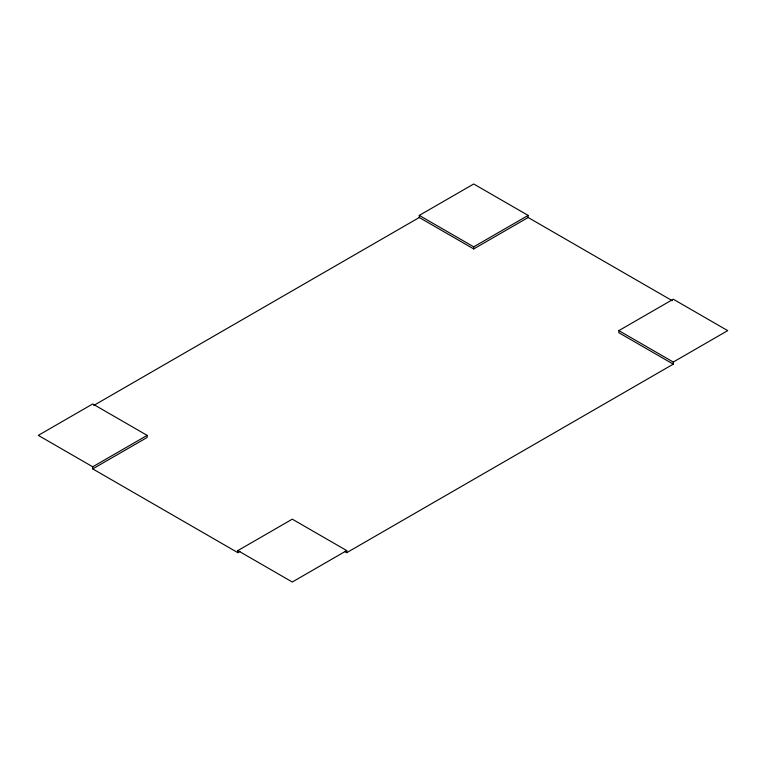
<?xml version="1.0" encoding="UTF-8"?>
<svg xmlns="http://www.w3.org/2000/svg" width="766" height="766" viewBox="0 0 766 766"><rect width="100%" height="100%" fill="white"/><g stroke="black" fill="none" stroke-linecap="round" stroke-linejoin="round"><path stroke-width="1.15" d="M528.138 217.506L473.714 248.931L419.28 217.506L419.28 215.409L473.714 183.993L528.138 215.409L528.138 217.506L672.242 300.703M93.758 405.444L419.28 217.506M92.724 466.791L147.149 435.375L147.149 437.463L92.724 468.888L92.724 466.791L38.3 435.375L92.724 403.95L147.149 435.375M419.28 215.409L473.714 246.834L528.138 215.409M239.921 551.501L237.862 552.679L237.862 550.591L292.286 519.166L346.72 550.591L346.72 552.679L344.662 551.501M618.851 330.625L673.276 299.209L727.7 330.625L673.276 362.05L618.851 330.625L618.851 332.722L673.276 364.147L673.276 362.05M346.72 550.591L292.286 582.007L237.862 550.591M346.72 552.679L673.276 364.147M92.724 468.888L237.862 552.679M473.714 246.834L473.714 248.931"/></g></svg>
